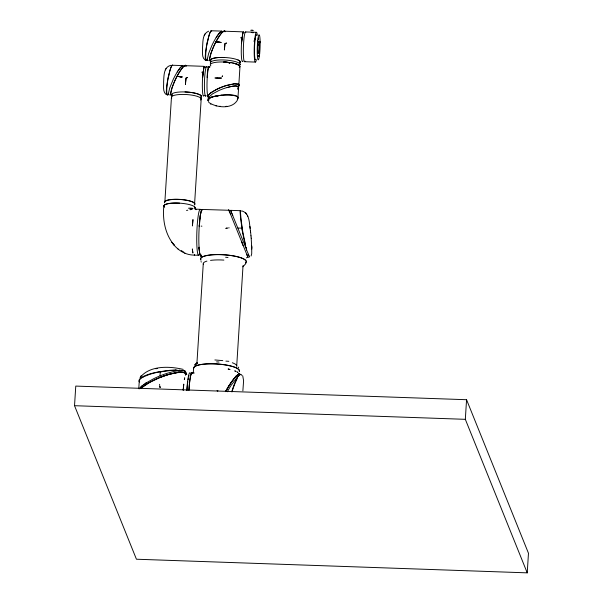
<?xml version="1.0" encoding="UTF-8"?>
<svg xmlns="http://www.w3.org/2000/svg" width="603" height="603" viewBox="0 0 603 603"><rect width="100%" height="100%" fill="white"/><g stroke="black" fill="none" stroke-linecap="round" stroke-linejoin="round"><path stroke-width="0.9" d="M254.195 41.057C254.383 39.617 254.119 42.496 254.308 41.064M230.723 210.651L230.813 210.779M193.344 371.878L193.571 368.018M74.531 405.698L75.767 386.086L466.564 399.714L528.469 553.237L527.233 572.85L136.436 559.222L74.531 405.698L465.328 419.326L527.233 572.85M138.78 388.716L139.278 380.81M164.86 202.095L171.463 97.151M160.014 375.842L160.27 371.772A24.256 5.118 -9.9 0 1 162.524 371.44M201.176 99.141L194.573 204.085A14.887 3.603 3.6 0 0 181.985 199.661A14.887 3.603 3.6 0 0 165.41 201.266M203.249 264.061L196.902 363.534L197.106 363.014L194.671 365.132L196.88 363.277L195.184 364.589M237.228 99.058A14.992 3.882 -4.3 0 0 237.899 98.274L238.66 87.495M238.796 85.415L239.979 66.503C236.203 62.094 228.989 62.742 223.638 62.003L224.942 62.079M236.715 365.878L242.971 266.616A19.997 4.839 3.6 0 0 243.001 265.599M465.328 419.326L466.564 399.714M185.573 82.852L186.048 78.028L187.654 77.531L187.058 77.689M185.611 82.219L185.46 84.518L185.513 83.681M224.535 47.743L224.391 50.034L224.972 43.552L226.577 43.047L225.982 43.205M199.224 226.683L199.314 225.243M202.691 76.317L202.6 77.561L203.746 68.131L204.598 66.353L205.141 67.31M241.615 41.833L241.532 43.077L242.67 33.647L243.243 32.065L243.914 32.366M246.642 257.918L246.559 257.519M185.626 82.016L186.048 78.028M199.269 225.831C200.241 220.675 199.201 213.47 202.472 209.445L228.921 210.274M224.55 47.531L224.972 43.552M179.611 203.143L176.242 203.023A15.663 3.791 3.6 0 0 163.835 205.977C162.426 219.605 165.116 234.544 174.252 245.187L171.915 242.278C176.573 249.227 184.209 254.534 192.711 255.054M202.714 75.986L203.927 67.506M241.637 41.501L242.851 33.022M199.495 222.929L199.977 218.241M255.355 38.901L255.235 39.64L255.144 38.796M208.698 101.018C207.07 96.472 216.356 96.314 219.371 95.478C215.625 96.329 210.379 96.254 208.065 99.774M246.642 250.072L249.604 257.044L249.363 256.426M242.873 390.797L243.604 380.764L242.738 375.827M200.219 216.371L200.354 215.467M208.065 100.151L209.482 98.206M208.043 99.962L208.118 100.332L208.118 99.578A14.992 3.882 -4.3 0 1 221.557 95.282A15.105 3.799 -3.9 0 0 219.409 95.508M200.626 213.899L201.251 211.193M185.799 373.151L185.536 371.659L185.852 372.443M185.724 373.43L185.852 372.94M200.565 95.153A14.789 3.648 2.8 0 1 201.334 96.163L201.274 96.623L201.274 96.073M240.303 61.747L240.198 62.147L240.198 61.589M239.979 66.503L239.255 67.634M245.888 263.549L242.843 266.812M203.95 67.43L204.116 66.963M242.873 32.946L243.047 32.479M237.74 99.51C232.766 109.542 216.583 107.937 208.736 102.374M171.026 65.312C163.564 66.805 164.001 75.805 163.624 81.669C163.865 85.83 162.554 91.015 165.735 94.249M208.638 31.168C202.209 33.813 203.038 41.886 202.54 47.562C202.849 51.7 201.304 57.375 205.216 60.089M191.234 373.822L191.882 372.82A23.404 2.608 -88 0 1 192.395 373.031L192.628 373.483A23.004 2.563 -88 0 0 188.943 390.096M257.549 56.23L257.587 55.242L257.534 56.23M251.112 255.996L251.715 253.637L251.73 246.785M204.153 66.895L204.658 66.398L205.11 67.167M243.077 32.411L243.582 31.921L243.891 32.328M179.121 370.227L179.061 370.295A1.048 0.739 77.1 0 1 178.88 370.43L178.548 370.461A0.98 0.693 75.8 0 0 179.099 370.28L179.129 370.242A1.078 0.761 77.7 0 1 178.887 370.453L178.548 370.476A1.168 0.814 78.9 0 0 179.076 370.25L182.845 370.513L181.518 370.393M166.059 68.478L165.29 69.888M204.982 33.994L204.213 35.404M183.222 369.39C169.413 366.111 149.589 365.297 140.047 377.591M140.401 376.965L141.072 375.782M237.024 378.292L237.363 377.697L236.678 378.94A24.203 4.794 -75.7 0 0 231.786 391.626M238.72 86.515L239.127 85.852A14.133 3.769 -20.9 0 0 238.373 83.983L234.356 83.719L226.464 85.415A18.294 4.877 -20.9 0 0 217.675 88.792L210.711 92.794L207.952 95.658A14.133 3.769 -20.9 0 0 208.163 97.204M177.938 70.86L180.621 67.272L183.139 65.614L181.993 66.006L179.996 67.996L176.867 72.624A17.743 3.543 -64.4 0 0 173.212 79.43L169.805 87.699L168.561 92.779A13.703 2.736 -64.4 0 0 169.428 94.912M211.223 30.761L221.889 31.115L218.919 33.519L215.791 38.14A17.743 3.543 -64.4 0 0 212.135 44.946L208.728 53.222L207.492 58.295A13.703 2.736 -64.4 0 0 208.352 60.436M238.313 376.242L238.049 376.543L238.411 376.106M237.77 89.244C241.607 82.815 226.856 87.616 224.904 88.189A17.781 4.741 -21 0 0 218.972 90.48L212.61 93.819L208.427 97.49A13.703 3.648 -21.1 0 0 208.419 99.141M177.207 72.013L177.599 71.433M216.13 37.529L216.53 36.949M239.602 67.302L239.632 65.81L237.273 64.348M139.263 388.852L140.733 387.043M216.861 36.384L219.545 32.788L221.746 31.122M246.65 250.004L246.114 247.697A1.078 0.874 9.1 0 1 245.866 247.464L245.722 247.079A0.98 0.807 7.5 0 0 246.114 247.697L246.212 247.75M238.502 375.978L240.424 374.569M238.004 88.935C240.047 83.983 231.002 86.576 228.552 87.141M238.6 375.857L238.856 375.511M194.354 254.79A23.027 2.57 -87.9 0 1 193.759 255.107L194.528 254.481M167.574 94.852C169.081 94.43 166.24 95.342 166.888 93.397M206.294 60.292C208.141 60.081 205.291 60.828 205.811 58.913M168.177 94.43L167.189 94.558M207.1 59.953C206.821 60.978 205.495 59.456 206.384 60.353A14.992 2.208 -80.5 0 0 207.138 59.72M201.975 209.58L202.502 209.422A22.989 2.563 -88 0 1 202.653 209.618M199.578 221.979A22.989 2.563 -88 0 0 198.975 245.896A22.989 2.563 -88 0 0 201.131 255.054L200.731 255.34M238.125 376.121L230.972 385.551A27.866 5.668 -63.3 0 0 227.346 391.784M140.409 387.405L142.459 385.498M235.683 376.589L237.326 375.104M201.123 255.092L200.859 255.333A23.404 2.608 -88 0 1 200.347 255.122L199.879 253.969M209.656 93.985L211.178 92.704M195.787 364.189L196.88 363.277M141.471 387.925L149.604 382.445L159.614 377.689A27.09 7.213 -22 0 1 170.604 373.943C175.119 373.423 182.837 369.677 185.822 374.395M141.019 387.97L145.836 384.458L153.177 380.395A28.56 7.605 -22 0 1 166.692 374.93L178.827 372.066L185.008 372.36A21.527 5.736 -22 0 1 186.433 374.297M141.833 386.018L146.28 382.784M143.853 384.428L144.381 384.088M145.677 383.207L153.622 378.744A27.866 7.417 -22.1 0 1 166.752 373.423L173.89 371.44L179.83 370.506M213.168 91.37L215.505 90.035A17.261 4.598 -20.9 0 1 220.902 87.533A17.66 4.703 -20.9 0 1 226.638 85.505L234.145 83.93L237.921 84.209A13.681 3.641 -20.9 0 1 238.637 85.988M172.33 95.063L171.32 95.485A14.133 2.819 -64.5 0 1 170.566 93.616L171.591 88.882L174.757 80.787A18.294 3.648 -64.5 0 1 179.046 72.579L183.131 66.782L185.415 65.184A14.133 2.819 -64.5 0 1 186.161 66.255M252.974 32.916L252.966 32.479L251.24 32.328M143.265 376.905L149.71 374.35A23.924 5.517 -9.7 0 1 158.024 372.194L160.27 371.772M237.929 376.589L237.838 376.619A0.942 0.422 0.5 0 0 237.605 376.807L237.605 376.807A0.995 0.452 1.1 0 1 237.951 376.574L238.117 376.521M192.003 372.805L191.355 373.521A23.004 2.563 -88 0 0 188.927 390.194M190.224 209.754L190.736 209.58M227.12 87.541L227.836 87.299M191.648 209.301L192.214 209.128L191.317 209.151M195.869 209.384A23.035 2.57 -88 0 0 195.387 209.128L196.05 209.731M252.959 30.798C254.572 30.15 249.74 29.751 250.999 30.655M210.711 60.895L210.243 61.001A14.133 2.819 -64.5 0 1 209.49 59.132L210.515 54.406L213.681 46.31A18.294 3.648 -64.5 0 1 217.969 38.095L222.055 32.306L224.339 30.7A14.133 2.819 -64.5 0 1 225.085 31.778M242.647 31.838L224.128 31.19C220.05 33.248 218.331 38.253 215.949 41.909A17.261 3.445 -64.5 0 0 212.686 48.843L212.135 50.207A16.364 3.264 -64.5 0 0 211.163 52.853L209.791 58.22A13.424 2.676 -64.5 0 0 210.349 60.496A14.261 2.842 -64.5 0 0 210.703 60.466M203.724 66.322L185.204 65.674C181.126 67.724 179.408 72.737 177.026 76.385A17.261 3.445 -64.5 0 0 173.762 83.32L173.212 84.691A16.364 3.264 -64.5 0 0 172.239 87.329L170.868 92.704A13.424 2.676 -64.5 0 0 171.425 94.98A14.261 2.842 -64.5 0 0 172.202 94.769M157.443 368.418L155.762 368.727L157.202 368.463M217.284 95.787L221.542 95.244A14.962 3.837 -5.9 0 1 238.027 97.505A14.962 3.761 -3.9 0 1 237.378 99.05M175.232 372.971L178.812 372.511M228.545 227.896L229.163 227.836M178.918 372.322L179.769 372.255A23.216 6.188 -22 0 1 181.948 372.217A21.437 5.713 -22 0 1 185.189 373.053A20.442 5.45 -22 0 1 185.822 374.192M225.741 106.414L227.067 106.316M220.615 78.066L221.557 78.051L215.655 78.006M219.974 78.073L217.442 78.066M175.383 370.114L177.222 370.114M193.955 255.137L198.794 255.257M172.3 65.245L182.965 65.591M245.632 31.944L256.479 32.321M244.524 61.694L255.371 62.079M214.872 77.983L217.231 78.058M237.868 228.024L242.044 228.168L241.69 226.019A23.924 2.028 79 0 1 240.635 218.414M230.64 210.341L240.507 210.703M195.387 209.128L200.045 209.324M214.879 359.961L222.763 360.617M201.907 226.17L201.153 226.117M216.251 41.939L220.442 42.361M181.186 76.807A6.965 6.716 -22 0 0 180.93 76.777L182.317 76.965L177.553 76.445M219.492 106.279L220.57 106.362M179.129 76.619L180.892 76.769L180.463 76.739M219.515 42.263L221.241 42.474L219.967 42.3M225.899 361.114L228.839 361.318M180.191 76.717L180.719 76.754M216.613 361.875L219.025 362.049M225.288 62.094L226.736 62.199M218.625 42.195L219.816 42.285L217.389 42.067M179.702 76.671L180.252 76.724M219.01 42.225L217.148 42.037M180.086 76.709L178.217 76.521M215.392 41.848L216.726 41.991M226.743 62.199L231.213 62.765M225.62 257.255L228.002 257.489M177.29 76.415L177.629 76.453M181.247 76.807L181.789 76.875L181.104 76.792M232.592 63.014L236.067 63.91M241.811 210.862C250.253 213.477 249.107 223.962 250.486 230.994M183.591 370.626L185.211 371.327L183.915 370.702M236.203 63.948L237.107 64.28M234.74 370.898L236.097 371.471L234.989 370.996M184.729 253.124L185.498 253.441M210.394 103.92L210.914 104.191M209.769 66.677L209.716 66.978M181.269 250.584L183.809 252.175M246.084 247.652L246.062 247.629A0.957 0.784 8.6 0 1 245.738 247.079L245.888 247.456A1.048 0.852 8.6 0 0 246.062 247.629L246.13 247.682M172.518 65.245L172.707 65.395A14.962 2.073 -80.9 0 0 168.569 76.506M177.975 248.979L178.503 249.401M201.055 256.32L200.784 255.845L201.131 256.23M167.363 94.777L167.129 94.43L167.468 94.837A14.992 2.208 -80.5 0 0 168.207 94.204M238.848 373.551L239.233 374.033M186.455 374.275L186.809 374.644M238.162 367.099L238.69 367.702M200.814 255.921L201.334 256.659M239.165 373.868L238.592 373.084L239.195 373.95M193.721 372.827L193.457 372.353L193.993 373.144M200.166 254.67L200.452 255.114M194.792 207.048L195.055 207.477A15.768 3.814 3.6 0 1 195.101 208.095M239.806 63.812L240.1 64.536M200.882 98.297L201.176 99.02M164.137 206.791L163.82 205.977M230.602 210.334L230.994 211.201M231.499 212.422L231.311 211.962M232.509 214.992L232.75 215.49M241.856 242.202L241.479 241.411L243.069 245.549M209.55 66.812L209.769 67.408M201.025 261.491L201.296 262.094M193.488 372.428L193.782 373.084M230.874 210.99L246.152 248.526M228.967 210.387L229.924 212.746M247.667 256.577L248.097 257.632L246.883 254.632M229.743 212.294L230.421 213.975M230.263 213.583L247.78 256.855M247.629 215.776L247.825 216.319M207.063 66.888L207.198 67.325A14.849 1.658 -88 0 0 204.515 80.704A14.849 1.658 -88 0 0 206.113 95.591M231.936 213.5L232.072 213.922M248.187 254.247L248.308 254.707M248.632 255.355L248.738 255.778M245.187 243.589L245.67 245.602M238.012 97.89L237.356 96.827A14.962 3.761 -3.9 0 0 221.527 95.191M199.578 252.469L199.126 248.481L199.487 251.933M249.989 227.022L249.906 226.389M250.162 228.356L250.064 227.595M250.494 231.092L250.644 232.479M250.652 232.494L250.946 235.449M240.612 218.331L240.167 212.934M250.954 235.517L251.082 236.949M251.097 237.092L251.202 238.343M159.591 384.33L159.644 384.933M251.21 238.419L251.798 249.016M199.05 247.479L199.118 248.315L199.035 247.17M251.752 247.509L251.692 245.888M199.872 219.108A22.989 2.563 -88 0 1 200.739 213.281M201.123 211.623A22.989 2.563 -88 0 1 202.095 209.46M199.224 254.692A22.989 2.563 -88 0 1 196.864 232.012A22.989 2.563 -88 0 1 200.822 210.032M200.995 260.195A23.027 5.57 3.6 0 1 223.909 254.745A23.027 5.57 3.6 0 1 245.625 263.059M199.857 253.908A23.404 2.608 -88 0 1 199.465 251.873M240.069 212.392A22.771 1.432 80.7 0 1 240.936 211.698M242.391 228.906A23.313 1.41 80.7 0 1 240.748 210.522M242.353 230.278A24.256 2.518 78.7 0 1 241.954 228.017M245.692 246.401A24.128 2.374 78.8 0 1 241.728 227.595M245.195 243.175A24.188 2.08 78.8 0 1 242.564 230.534M186.847 390.028A22.989 2.563 -88 0 1 190.458 373.257M193.684 368.704A23.027 5.57 3.6 0 1 217.035 363.948A23.027 5.57 3.6 0 1 239.316 371.636M237.25 375.352A21.437 4.349 -63.4 0 1 239.323 374.44L237.378 375.239L233.587 379.234A26.155 5.299 -63.4 0 0 230.256 383.915A27.09 5.495 -63.4 0 0 225.665 391.649A26.253 5.329 -63.4 0 1 235.426 377.026A23.6 4.786 -63.4 0 1 237.265 375.315M238.313 376.626A23.329 4.206 -74.2 0 1 238.509 376.355M231.959 391.958A24.143 4.515 -75 0 1 236.926 379.227M225.748 391.234A28.56 5.796 -63.4 0 1 229.291 385.166L235.826 376.28L239.444 373.822A21.527 4.364 -63.4 0 1 240.017 374.018M241.893 375.488A21.685 4.364 -63.9 0 0 241.486 374.757A21.814 4.394 -63.9 0 0 240.424 374.561M238.313 375.79A23.6 5.947 -84 0 1 238.509 375.563M203.279 264.197A19.997 4.839 3.6 0 1 206.912 261.114M210.537 260.39A19.997 4.839 3.6 0 1 223.879 260.097M200.897 259.524A22.695 5.487 3.6 0 1 224.346 254.858A22.695 5.487 3.6 0 1 245.7 262.622M193.925 367.936A22.695 5.487 3.6 0 1 217.479 364.061A22.695 5.487 3.6 0 1 239.187 371.064M232.328 362.757A19.997 4.839 3.6 0 1 236.791 366.262M200.55 100.03A14.887 3.603 3.6 0 0 186.945 94.573A14.887 3.603 3.6 0 0 171.78 98.033A14.299 3.46 3.6 0 1 171.463 97.271M201.033 97.204A14.917 3.61 3.6 0 0 201.101 97.121A14.751 3.588 3.1 0 0 201.312 96.163M172.187 95.847A14.917 3.61 3.6 0 1 180.161 91.98A14.917 3.61 3.6 0 1 198.952 94.415M200.98 97.106A15.015 3.603 2.8 0 0 201.342 96.344L201.04 95.794A14.954 3.633 3.4 0 0 184.985 91.942M201.236 97.136A14.932 3.671 4.8 0 1 201.183 97.264M171.915 95.5A14.299 3.46 3.6 0 1 171.621 94.777M204.078 95.455A14.887 1.658 -88 0 1 202.45 90.269A14.887 1.658 -88 0 1 202.955 73.272M203.761 68.056A14.887 1.658 -88 0 1 204.311 66.564M185.204 65.674A13.681 2.729 -64.5 0 1 185.784 66.142M199.065 94.422A15.09 3.633 3.8 0 1 200.4 95.161M166.873 93.442A14.992 2.088 -80.9 0 1 168.463 76.242M168.538 76.423A14.992 2.208 -80.5 0 1 172.518 65.23M167.023 94.829A14.962 2.224 -79 0 1 168.486 76.31M188.453 208.201A15.919 6.279 -25.6 0 1 193.043 208.51M189.741 209.068A15.882 5.284 -22.3 0 1 191.249 209.037M186.515 210.439A16.243 5.842 -23.8 0 1 187.789 210.198M164.642 202.842A15.339 3.708 3.6 0 1 180.478 199.42A15.339 3.708 3.6 0 1 194.452 204.967M164.657 207.168A15.61 3.776 3.6 0 1 179.536 203.158A15.61 3.776 3.6 0 1 194.468 208.917M208.359 96.194A14.864 1.658 -88 0 1 207.033 82.302A14.864 1.658 -88 0 1 209.181 66.549M207.146 77.493A14.932 1.688 -89.4 0 1 209.188 66.782M209.188 66.662A15.007 1.673 -87.2 0 1 209.565 66.586M209.188 66.639A14.758 1.688 -87.4 0 1 209.64 66.692M209.648 66.654A14.781 1.756 -87.2 0 1 209.731 66.782M207.96 96.096A14.299 1.598 -88 0 1 207.666 95.372M205.397 96.005A14.299 1.598 -88 0 1 205.103 95.282M210.846 65.84A14.887 3.603 3.6 0 1 228.281 62.343M235.117 63.601A14.887 3.603 3.6 0 1 238.027 64.657M239.813 65.297A14.924 3.61 3.6 0 0 225.326 60.051A14.924 3.61 3.6 0 0 210.666 63.534A14.299 3.46 3.6 0 1 210.387 62.795M211.193 92.704A16.153 4.289 -21 0 1 213.183 91.37M209.648 93.985A14.261 3.799 -20.9 0 0 208.382 95.689A13.424 3.573 -20.9 0 0 208.352 96.578M208.45 101.244A14.962 3.837 -5.9 0 1 208.027 100.339M240.024 62.637A14.917 3.61 3.6 0 1 239.602 63.044M210.929 61.197A14.917 3.61 3.6 0 1 222.145 57.428A14.917 3.61 3.6 0 1 239.994 61.363L240.243 61.86A15.015 3.603 2.8 0 1 239.904 62.629M239.489 60.715A14.751 3.588 3.1 0 1 239.949 62.629M240.16 62.652A14.932 3.671 4.8 0 1 239.911 63.051M211.208 61.378A14.932 3.61 3.6 0 1 210.854 61.016A14.299 3.46 3.6 0 1 210.545 60.292A14.932 3.61 3.6 0 1 223.924 57.473M242.964 61.039A14.849 1.658 -88 0 1 241.373 55.619A14.849 1.658 -88 0 1 241.878 38.818M242.692 33.61A14.849 1.658 -88 0 1 243.235 32.117M224.128 31.19A13.681 2.729 -64.5 0 1 224.708 31.658M245.037 61.144A14.887 1.658 -88 0 1 243.393 47.554A14.887 1.658 -88 0 1 245.873 32.17M237.989 59.938A15.09 3.633 3.8 0 1 239.331 60.677M205.796 58.958A14.992 2.088 -80.9 0 1 207.387 41.758M207.462 41.946A14.992 2.208 -80.5 0 1 211.442 30.745M207.5 42.029A14.962 2.073 -80.9 0 1 211.713 31.062M205.947 60.353A14.962 2.224 -79 0 1 207.409 41.826M256.396 59.705A14.887 1.658 -88 0 1 254.323 56.757A14.887 1.658 -88 0 1 255.054 37.069A14.887 1.658 -88 0 1 257.308 35.117M255.725 59.531A12.505 1.394 -88 0 1 254.572 46.145A12.505 1.394 -88 0 1 256.788 35.381M186.953 390.578A23.027 2.57 -88 0 1 187.804 381.759M188.091 379.807A23.027 2.57 -88 0 1 188.4 378.111M188.716 376.694A23.027 2.57 -88 0 1 189.033 375.571M159.629 377.712A26.291 7.002 -22 0 1 178.963 372.292M139.293 381.722A23.313 6.972 -9.6 0 1 139.165 381.435M139.692 381.948A22.771 5.902 -8.3 0 1 139.368 381.398A22.771 5.857 -8.3 0 1 143.446 376.913M139.301 381.405A23.313 6.053 -8.3 0 1 160.21 371.599M160.36 371.976A24.128 5.223 -9.9 0 1 176.875 370.28M162.524 371.282A24.188 5.525 -10 0 1 175.579 370.016M257.549 41.17C257.609 42.625 257.73 39.708 257.549 41.17M259.056 44.908C259.109 46.371 259.237 43.469 259.056 44.908M257.458 52.114C257.443 55.514 257.88 49.845 257.458 52.114M258.31 38.517C258.295 41.916 258.74 36.255 258.31 38.517M258.853 55.582C258.838 58.981 259.282 53.313 258.853 55.582M259.712 41.984C259.697 45.383 260.134 39.723 259.712 41.984M192.447 225.575L192.425 225.967A23.035 2.57 -88 0 1 192.968 219.56L192.447 225.575M183.282 389.35L183.214 390.292A23.035 2.57 -88 0 1 183.757 384.119L183.282 389.327M202.141 72.42L202.201 72.006L202.141 72.42M241.064 37.944L241.125 37.522L241.064 37.944M184.42 379.242L184.352 379.634A23.035 2.57 -88 0 1 184.691 377.802L184.42 379.242M222.401 75.963L222.213 76.528L222.401 75.963M185.468 374.96L185.754 374.395L185.46 374.983M197.106 363.014L196.766 363.466L197.143 362.983M226.427 228.266L225.793 228.401L227.459 228.047L226.427 228.266M182.837 370.498L181.978 370.408L182.845 370.513M229.69 63.398L229.185 63.338L229.69 63.398M228.665 369.172L228.07 369.051L230.037 369.481L228.665 369.172M217.457 390.744L217.035 390.646L217.977 390.857L217.457 390.744M216.191 105.827L215.505 105.517L216.266 105.827M223.449 43.054L223.449 43.054M184.526 77.538L184.526 77.538M237.446 372.202L237.069 371.976L237.793 372.428L237.446 372.202M185.211 371.327L184.767 371.026L185.211 371.342M246.733 214.163L245.594 212.844L246.733 214.163M228.756 209.859L229.208 210.982L228.756 209.859M160.089 387.601L159.772 385.988L160.089 387.601M192.87 252.898L192.357 248.933A23.027 2.57 -87.9 0 0 192.87 252.898M259.652 53.818A12.505 1.394 -88 0 0 259.147 34.801A12.505 1.394 -88 0 0 257.247 53.268A12.505 1.394 -88 0 0 259.652 53.818M259.169 50.554A6.256 0.701 -88 0 0 258.913 41.049A6.256 0.701 -88 0 0 257.963 50.283A6.256 0.701 -88 0 0 259.169 50.554"/></g></svg>
